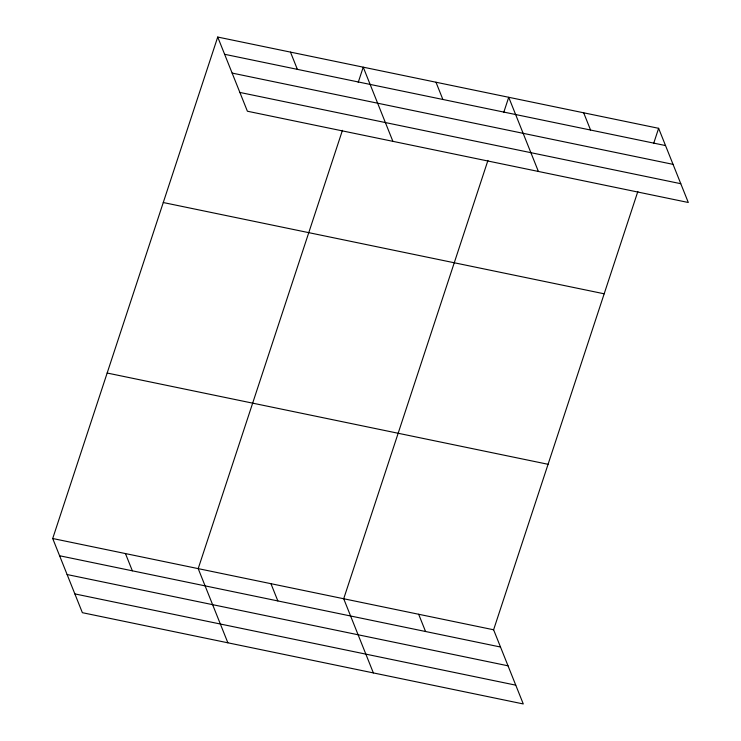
<?xml version="1.0" encoding="UTF-8"?>
<svg xmlns="http://www.w3.org/2000/svg" width="741" height="741" viewBox="0 0 741 741"><rect width="100%" height="100%" fill="white"/><g stroke="black" fill="none" stroke-linecap="round" stroke-linejoin="round"><path stroke-width="1.11" d="M637.853 191.465L493.608 629.776L523.276 703.95L82.371 612.687L52.704 538.512L217.724 37.05L658.629 128.313L688.296 202.488L247.392 111.224L217.724 37.05M342.444 130.314L198.199 568.625L227.867 642.799M358.209 82.408L363.229 67.172L392.887 141.336M487.939 160.427L343.704 598.747L373.362 672.921M503.704 112.53L508.724 97.284L538.392 171.458M653.618 143.559L658.629 128.313M224.625 54.297L665.529 145.56M232.137 73.081L673.041 164.354M239.88 92.44L680.784 183.703M163.27 202.534L604.174 293.797M107.158 373.029L548.062 464.292M52.704 538.512L493.608 629.776M59.604 555.759L500.508 647.023M67.116 574.544L508.02 665.807M74.86 593.902L515.764 685.166M583.676 112.799L590.577 130.046M435.977 82.223L442.877 99.479M290.472 52.111L297.373 69.358M418.656 614.261L425.556 631.508M270.947 583.686L277.847 600.932M125.451 553.573L132.352 570.82"/></g></svg>
